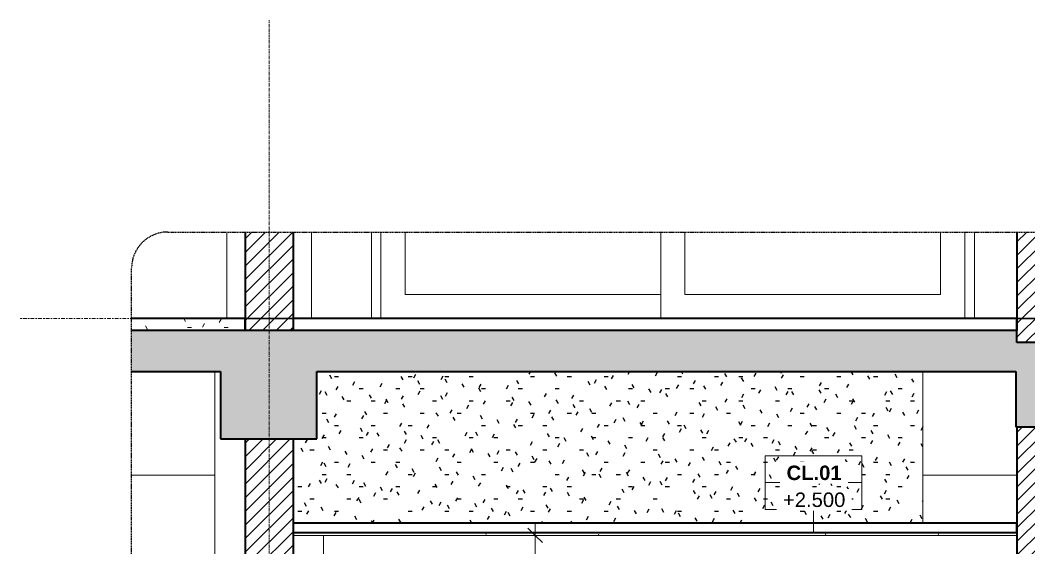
# Model space of a CAD drawing. Header units: millimetres. Extents: x 31444 to 224909, y 392 to 78637.
# Drawn here: x 85720 to 89902, y 4648 to 6838 of the extents above; entities that cross this region are included whole.
import ezdxf

# ---------------------------------------------------------------- set-up
doc = ezdxf.new("R2010")
doc.units = ezdxf.units.MM
for name, pattern in [('Centre', [31.75, 6.35, -4.7625, 15.875, -4.7625]), ('Grid Line', [22.225, 12.7, -3.175, 3.175, -3.175]), ('Hidden', [7.14375, 4.7625, -2.38125]), ('IMPORT-CENTER _2_', [40.64, 25.4, -5.08, 5.08, -5.08])]:
    doc.linetypes.add(name, pattern=pattern)
for name, color, linetype, lineweight in [('0-5', 130, 'Continuous', 5), ('A-ANNO-DIMS', 211, 'Continuous', 9), ('A-ANNO-DIMS-50', 211, 'Continuous', 9), ('A-CLNG', 13, 'Continuous', 18), ('A-CLNG-1', 250, 'Continuous', 35), ('A-CLNG-2', 7, 'Continuous', 18), ('A-CLNG-FNSH-1', 7, 'Continuous', 18), ('A-CLNG-IDEN', 151, 'Continuous', 9), ('A-CLNG-PATT-1', 7, 'Continuous', 18), ('A-CLNG-PATT-2', 71, 'Continuous', 25), ('A-DETL-GENF', 92, 'Continuous', 18), ('A-DETL-GENF-4', 9, 'Continuous', 18), ('A-DETL-GENF-5', 92, 'Hidden', 25), ('A-DETL-MEDM', 33, 'Continuous', 35), ('A-DOOR', 31, 'Continuous', 18), ('A-DOOR-FRAM-1', 31, 'Continuous', 18), ('A-DOOR-GLAZ-1', 31, 'Continuous', 18), ('A-FLOR-FNSH-1', 250, 'Continuous', 35), ('A-FLOR-LEVL-2', 51, 'Centre', 9), ('A-FLOR-PATT-3', 67, 'Continuous', 18), ('A-WALL', 113, 'Continuous', 18), ('A-WALL-2', 250, 'Continuous', 35), ('A-WALL-PATT-1', 9, 'Continuous', 18), ('A-WALL-PATT-2', 111, 'Continuous', 18), ('G-IMPT', 8, 'Continuous', 18), ('G-IMPT-5', 8, 'IMPORT-CENTER _2_', 18), ('M-EQPM', 50, 'Continuous', 18), ('M-EQPM-4', 50, 'Continuous', 25), ('S-BEAM-1', 7, 'Continuous', 18), ('S-COLS-9', 7, 'Continuous', 18), ('S-GRID-1', 1, 'Grid Line', 9)]:
    doc.layers.add(name, color=color, linetype=linetype, lineweight=lineweight)
doc.styles.add('Arial_2', font='arial.ttf', dxfattribs={"height": 60})
doc.styles.add('Arial_B_3', font='arialbd.ttf', dxfattribs={"height": 60})
doc.styles.add('UTM Avo', font='', dxfattribs={"width": 0.9, "height": 125})
doc.styles.get('UTM Avo').set_extended_font_data('UTM Avo')
doc.dimstyles.new('1_Dim_chi_tiet_2_5', dxfattribs={"dimscale": 304.8, "dimtxt": 124.912619, "dimasz": 0.19685, "dimexe": 0.164042, "dimexo": 0.0625, "dimgap": 0.016404, "dimtad": 1, "dimdec": 0, "dimrnd": 5, "dimzin": 0, "dimdsep": 46, "dimtxsty": 'UTM Avo', "dimblk1": 'OBLIQUE', "dimblk2": 'OBLIQUE', "dimsah": 1, "dimcen": 0.09, "dimdle": 0.164042, "dimazin": 0, "dimtfac": 1, "dimtdec": 4, "dimtix": 1, "dimtmove": 0, "dimatfit": 3, "dimfxl": 0.328084, "dimfxlon": 1, "dimtvp": 1, "dimtolj": 1, "dimtzin": 0, "dimarcsym": 2})
pattern_1 = [(45, (60606.818, 15875), (-28.28427, 28.28427), [])]
pattern_2 = [(0, (60606.82, 15875), (203.2, 50.8), [16.764, -135.636, 16.764, -135.636, -812.8]), (0, (60606.82, 15875), (203.2, 50.8), [-304.8, 16.764, -288.036, 16.764, -135.636, -355.6]), (0, (60606.82, 15875), (203.2, 50.8), [-762, 16.764, -84.836, 16.764, -237.236]), (120, (60683.02, 15900.4), (-145.5941, 150.57636), [16.764, -135.636, 16.764, -135.636, -812.8]), (120, (60683.02, 15900.4), (-145.5941, 150.57636), [-304.8, 16.764, -288.036, 16.764, -135.636, -355.6]), (120, (60683.02, 15900.4), (-145.5941, 150.57636), [-762, 16.764, -84.836, 16.764, -237.236]), (240, (60708.42, 16002), (-57.6059, -201.37636), [16.764, -135.636, 16.764, -135.636, -812.8]), (240, (60708.42, 16002), (-57.6059, -201.37636), [-304.8, 16.764, -288.036, 16.764, -135.636, -355.6]), (240, (60708.42, 16002), (-57.6059, -201.37636), [-762, 16.764, -84.836, 16.764, -237.236])]
pattern_3 = [(45, (85622.244, 15875), (-28.28427, 28.28427), [])]

# ---------------------------------------------------------------- blocks, each defined once
blk = doc.blocks.new('NCV_TKTC_KET CAU_rvt-5-TKCS_CĂN HỘ LOẠI 3 - MẶT CẮT 4')
at = {"layer": 'S-BEAM-1'}
for p, q in [((61511.9, 4950), (61166.4, 4950)), ((64836.9, 4950), (64446.9, 4950))]:
    blk.add_line(p, q, dxfattribs=at)
at = {"layer": 'S-COLS-9'}
for p, q in [((61561.9, 5600), (61561.9, 5958.8)), ((61911.9, 5600), (61911.9, 5958.8)), ((61511.9, 2200), (61511.9, 5380)), ((61961.9, 2200), (61961.9, 4700))]:
    blk.add_line(p, q, dxfattribs=at)
blk = doc.blocks.new('NCV_TKTC_TANG 2_rvt-4-TKCS_CĂN HỘ LOẠI 3 - MẶT CẮT 4')
at = {"layer": 'A-FLOR-PATT-3'}
h = blk.add_hatch(dxfattribs=at)
h.set_pattern_fill('FP_14', color=256, style=0, pattern_type=2)
h.set_pattern_definition(pattern_2)
h.paths.add_polyline_path([(61561.9, 5550), (61636.9, 5550), (61636.9, 5600), (61166.4, 5600), (61166.4, 5550), (61555.8, 5550)])
at = {"layer": 'A-WALL-PATT-1'}
h = blk.add_hatch(dxfattribs=at)
h.set_pattern_fill('FP_13', color=256, style=0, pattern_type=2)
h.set_pattern_definition(pattern_1)
h.paths.add_polyline_path([(64836.9, 5500), (64936.9, 5500), (64936.9, 5958.8), (64836.9, 5958.8), (64836.9, 5545)])
at = {"layer": 'A-FLOR-FNSH-1'}
for p, q in [((61636.9, 5600), (61166.4, 5600)), ((61636.9, 5550), (61636.9, 5600)), ((64836.9, 5600), (61836.9, 5600)), ((61836.9, 5600), (61836.9, 5550)), ((64836.9, 5550), (64836.9, 5600))]:
    blk.add_line(p, q, dxfattribs=at)
at = {"layer": 'A-WALL-2'}
blk.add_line((64836.9, 5958.8), (64836.9, 5550), dxfattribs=at)
blk = doc.blocks.new('CL_01-VÁCH DỰNG THẠCH CAO CĂN HỘ LOẠI 1-5A - CL_01-VÁCH DỰNG THẠCH CAO CĂN HỘ LOẠI 1A-5-814590-TKCS_CĂN HỘ LOẠI 3 - MẶT CẮT 4')
at = {"layer": 'A-CLNG-PATT-2'}
h = blk.add_hatch(dxfattribs=at)
h.set_pattern_fill('FP_14', color=256, style=0, pattern_type=2)
h.set_pattern_definition(pattern_2)
h.paths.add_polyline_path([(62172.8, 4750), (64446.9, 4750), (64446.9, 5380), (61934.4, 5380), (61934.4, 5100), (61836.9, 5100), (61836.9, 4750), (61961.9, 4750)])
at = {"layer": 'A-CLNG-2'}
blk.add_line((64446.9, 4750), (64446.9, 5380), dxfattribs=at)
blk = doc.blocks.new('NCV_TKTC_TANG 1_rvt-4-TKCS_CĂN HỘ LOẠI 3 - MẶT CẮT 4')
at = {"layer": 'A-CLNG-PATT-1'}
h = blk.add_hatch(dxfattribs=at)
h.set_pattern_fill('FP_17', color=256, style=0, pattern_type=2)
h.set_pattern_definition([(0, (60606.82, 15875), (406.4, 101.6), [16.764, -288.036, 16.764, -288.036, -1625.6]), (0, (60606.82, 15875), (406.4, 101.6), [-609.6, 16.764, -592.836, 16.764, -288.036, -711.2]), (0, (60606.82, 15875), (406.4, 101.6), [-1524, 16.764, -186.436, 16.764, -491.236]), (120, (60759.22, 15925.8), (-291.1882, 301.1527), [16.764, -288.036, 16.764, -288.036, -1625.6]), (120, (60759.22, 15925.8), (-291.1882, 301.1527), [-609.6, 16.764, -592.836, 16.764, -288.036, -711.2]), (120, (60759.22, 15925.8), (-291.1882, 301.1527), [-1524, 16.764, -186.436, 16.764, -491.236]), (240, (60810.02, 16129), (-115.2118, -402.7527), [16.764, -288.036, 16.764, -288.036, -1625.6]), (240, (60810.02, 16129), (-115.2118, -402.7527), [-609.6, 16.764, -592.836, 16.764, -288.036, -711.2]), (240, (60810.02, 16129), (-115.2118, -402.7527), [-1524, 16.764, -186.436, 16.764, -491.236])])
h.paths.add_polyline_path([(64682.4, 4700), (64836.9, 4700), (64836.9, 4710), (61836.9, 4710), (61836.9, 4700), (64660.3, 4700)])
at = {"layer": 'A-WALL-PATT-1'}
h = blk.add_hatch(dxfattribs=at)
h.set_pattern_fill('FP_13', color=256, style=0, pattern_type=2)
h.set_pattern_definition(pattern_1)
h.paths.add_polyline_path([(64836.9, 2100), (64936.9, 2100), (64936.9, 5150), (64836.9, 5150), (64836.9, 2145)])
at = {"layer": 'A-CLNG-1'}
for p, q in [((64836.9, 4750), (61836.9, 4750)), ((61836.9, 4750), (61836.9, 4710)), ((64836.9, 4710), (64836.9, 4750)), ((64836.9, 4710), (61836.9, 4710))]:
    blk.add_line(p, q, dxfattribs=at)
at = {"layer": 'A-CLNG-FNSH-1'}
for p, q in [((61836.9, 4710), (61836.9, 4700)), ((61836.9, 4700), (64836.9, 4700)), ((64836.9, 4700), (64836.9, 4710))]:
    blk.add_line(p, q, dxfattribs=at)
at = {"layer": 'A-WALL-2'}
blk.add_line((64836.9, 5150), (64836.9, 2150), dxfattribs=at)
at = {"layer": 'A-CLNG'}
blk.add_blockref('CL_01-VÁCH DỰNG THẠCH CAO CĂN HỘ LOẠI 1-5A - CL_01-VÁCH DỰNG THẠCH CAO CĂN HỘ LOẠI 1A-5-814590-TKCS_CĂN HỘ LOẠI 3 - MẶT CẮT 4', (0, 0), dxfattribs=at)
blk = doc.blocks.new('TKTC_XREF_251221_MB TANG 2-7 - TKTC_XREF_260130_MB TANG 2-5_dwg_$cc-V74-TKCS_CĂN HỘ LOẠI 3 - MẶT CẮT 4')
at = {"layer": 'G-IMPT-5'}
for p, q in [((64679.5, 5600), (64832.5, 5600)), ((64756, 5600), (64756, 5600))]:
    blk.add_line(p, q, dxfattribs=at)
at = {"layer": 'M-EQPM'}
for p, q in [((64756, 5600), (64699.1, 5600)), ((64699.1, 5600), (64812.8, 5600)), ((64810.1, 5600), (64701.9, 5600)), ((64701.9, 5600), (64756, 5600)), ((64756, 5600), (64810.1, 5600)), ((64812.8, 5600), (64756, 5600))]:
    blk.add_line(p, q, dxfattribs=at)
blk = doc.blocks.new('TKTC_XREF_251221_MB TANG 2-7 - TKTC_XREF_260130_MB TANG 2-5_dwg_CUM U_DN100-V75-TKCS_CĂN HỘ LOẠI 3 - MẶT CẮT 4')
at = {"layer": 'G-IMPT'}
for p, q in [((64686.3, 5600), (64684.4, 5600)), ((64684.4, 5600), (64699.7, 5600)), ((64686.3, 5600), (64689.2, 5600)), ((64697.8, 5600), (64686.3, 5600)), ((64687.7, 5600), (64696.4, 5600)), ((64825.7, 5600), (64688.1, 5600)), ((64689.2, 5600), (64694.9, 5600)), ((64689.5, 5600), (64690.4, 5600)), ((64689.5, 5600), (64694.6, 5600)), ((64690.4, 5600), (64693.6, 5600)), ((64690.4, 5600), (64693.6, 5600)), ((64690.4, 5600), (64693.6, 5600)), ((64693.6, 5600), (64694.6, 5600)), ((64694.9, 5600), (64697.8, 5600)), ((64817.7, 5600), (64696, 5600)), ((64696, 5600), (64700, 5600)), ((64699.7, 5600), (64697.8, 5600)), ((64813.7, 5600), (64700, 5600)), ((64817.7, 5600), (64813.7, 5600)), ((64816, 5600), (64814.1, 5600)), ((64814.1, 5600), (64829.4, 5600)), ((64816, 5600), (64818.8, 5600)), ((64827.5, 5600), (64816, 5600)), ((64817.4, 5600), (64826, 5600)), ((64818.8, 5600), (64824.6, 5600)), ((64819.2, 5600), (64820.1, 5600)), ((64819.2, 5600), (64824.3, 5600)), ((64820.1, 5600), (64823.3, 5600)), ((64820.1, 5600), (64823.3, 5600)), ((64820.1, 5600), (64823.3, 5600)), ((64823.3, 5600), (64824.3, 5600)), ((64824.6, 5600), (64827.5, 5600)), ((64829.4, 5600), (64827.5, 5600))]:
    blk.add_line(p, q, dxfattribs=at)
blk = doc.blocks.new('TKTC_XREF_251221_MB TANG 2-7 - TKTC_XREF_260130_MB TANG 2-5_dwg_THU NUOC - THU NUOC-444531-TKCS_MB TẦNG 1-4746810-TKCS_CĂN HỘ LOẠI 3 - MẶT CẮT 4')
at = {"layer": 'G-IMPT'}
for p, q in [((68736.8, 5600), (68886.8, 5600)), ((68886.8, 5600), (68736.8, 5600)), ((68761.8, 5600), (68861.8, 5600)), ((68861.8, 5600), (68761.8, 5600)), ((68777.7, 5600), (68771.7, 5600)), ((68771.7, 5600), (68777.7, 5600)), ((68784.1, 5600), (68790.1, 5600)), ((68790.1, 5600), (68784.1, 5600)), ((68796.5, 5600), (68802.5, 5600)), ((68802.5, 5600), (68796.5, 5600)), ((68815, 5600), (68809, 5600)), ((68809, 5600), (68815, 5600)), ((68815, 5600), (68809, 5600)), ((68809, 5600), (68815, 5600)), ((68811.8, 5600), (68811.8, 5600)), ((68811.8, 5600), (68811.8, 5600)), ((68811.8, 5600), (68811.8, 5600)), ((68811.8, 5600), (68811.8, 5600)), ((68827, 5600), (68821, 5600)), ((68821, 5600), (68827, 5600)), ((68839.4, 5600), (68833.4, 5600)), ((68833.4, 5600), (68839.4, 5600)), ((68845.8, 5600), (68851.8, 5600)), ((68851.8, 5600), (68845.8, 5600))]:
    blk.add_line(p, q, dxfattribs=at)
blk = doc.blocks.new('TKTC_XREF_251221_MB TANG 2-7 - TKTC_XREF_260130_MB TANG 2-5_dwg_$cc-V80-TKCS_CĂN HỘ LOẠI 3 - MẶT CẮT 4')
at = {"layer": 'G-IMPT-5'}
for p, q in [((61483.5, 5600), (61604.6, 5600)), ((61544.5, 5600), (61543.7, 5600))]:
    blk.add_line(p, q, dxfattribs=at)
at = {"layer": 'M-EQPM'}
for p, q in [((61544.4, 5600), (61543.8, 5600)), ((61543.8, 5600), (61544.1, 5600)), ((61544.1, 5600), (61544.4, 5600)), ((61589.1, 5600), (61589.1, 5600))]:
    blk.add_line(p, q, dxfattribs=at)
blk = doc.blocks.new('TKTC_XREF_251221_MB TANG 2-7 - TKTC_XREF_260130_MB TANG 2-5_dwg_CUM U_DN100-V81-TKCS_CĂN HỘ LOẠI 3 - MẶT CẮT 4')
at = {"layer": 'G-IMPT'}
for p, q in [((61545.6, 5600), (61492.5, 5600)), ((61492.5, 5600), (61545.6, 5600)), ((61545.6, 5600), (61498.7, 5600)), ((61498.7, 5600), (61545.6, 5600)), ((61545.6, 5600), (61545.6, 5600)), ((61596.9, 5600), (61545.6, 5600)), ((61596.9, 5600), (61545.6, 5600)), ((61596.9, 5600), (61545.6, 5600)), ((61596.9, 5600), (61545.6, 5600)), ((61598.5, 5600), (61596.9, 5600)), ((61596.9, 5600), (61598.5, 5600)), ((61598.5, 5600), (61596.9, 5600)), ((61596.9, 5600), (61598.5, 5600)), ((61602.2, 5600), (61598.5, 5600)), ((61598.5, 5600), (61602.2, 5600)), ((61598.5, 5600), (61602.2, 5600)), ((61598.5, 5600), (61602.2, 5600)), ((61602.2, 5600), (61598.5, 5600)), ((61598.5, 5600), (61602.2, 5600)), ((61598.5, 5600), (61602.2, 5600)), ((61598.5, 5600), (61602.2, 5600)), ((61602.2, 5600), (61602.2, 5600)), ((61602.2, 5600), (61602.2, 5600)), ((61603, 5600), (61607.3, 5600)), ((61607.3, 5600), (61603, 5600)), ((61603, 5600), (61607.3, 5600)), ((61607.3, 5600), (61603, 5600)), ((61608.1, 5600), (61607.3, 5600)), ((61607.3, 5600), (61608.1, 5600)), ((61608.1, 5600), (61607.3, 5600)), ((61607.3, 5600), (61608.1, 5600))]:
    blk.add_line(p, q, dxfattribs=at)
blk = doc.blocks.new('TKTC_XREF_251221_MB TANG 2-7 - TKTC_XREF_260130_MB TANG 2-5_dwg_$cc-4746805-TKCS_CĂN HỘ LOẠI 3 - MẶT CẮT 4')
at = {"layer": 'G-IMPT-5'}
for p, q in [((62026.8, 5600), (61873.8, 5600)), ((61950.3, 5600), (61950.3, 5600))]:
    blk.add_line(p, q, dxfattribs=at)
at = {"layer": 'M-EQPM'}
for p, q in [((61893.5, 5600), (61893.5, 5600)), ((61950.3, 5600), (61937.8, 5600)), ((61937.8, 5600), (61950.3, 5600)), ((61950.3, 5600), (62004.4, 5600)), ((62004.4, 5600), (61950.3, 5600)), ((61950.3, 5600), (61962.9, 5600)), ((61962.9, 5600), (61950.3, 5600))]:
    blk.add_line(p, q, dxfattribs=at)
blk = doc.blocks.new('TKTC_XREF_251221_MB TANG 2-7 - TKTC_XREF_260130_MB TANG 2-5_dwg_CUM U_DN100-V82-TKCS_CĂN HỘ LOẠI 3 - MẶT CẮT 4')
at = {"layer": 'G-IMPT'}
for p, q in [((61871.5, 5600), (61872.4, 5600)), ((61872.4, 5600), (61871.5, 5600)), ((61871.5, 5600), (61872.4, 5600)), ((61872.4, 5600), (61871.5, 5600)), ((61877.8, 5600), (61872.4, 5600)), ((61872.4, 5600), (61877.8, 5600)), ((61877.8, 5600), (61872.4, 5600)), ((61872.4, 5600), (61877.8, 5600)), ((61878.8, 5600), (61878.8, 5600)), ((61878.8, 5600), (61878.8, 5600)), ((61878.8, 5600), (61883.6, 5600)), ((61883.6, 5600), (61878.8, 5600)), ((61883.6, 5600), (61878.8, 5600)), ((61883.6, 5600), (61878.8, 5600)), ((61878.8, 5600), (61883.6, 5600)), ((61883.6, 5600), (61878.8, 5600)), ((61883.6, 5600), (61878.8, 5600)), ((61883.6, 5600), (61878.8, 5600)), ((61883.6, 5600), (61885.5, 5600)), ((61885.5, 5600), (61883.6, 5600)), ((61883.6, 5600), (61885.5, 5600)), ((61885.5, 5600), (61883.6, 5600)), ((61885.5, 5600), (61950.3, 5600)), ((61885.5, 5600), (61950.3, 5600)), ((61885.5, 5600), (61950.3, 5600)), ((61885.5, 5600), (61950.3, 5600)), ((61950.3, 5600), (62009.7, 5600)), ((62009.7, 5600), (61950.3, 5600)), ((61950.3, 5600), (61950.3, 5600)), ((61950.3, 5600), (62017.4, 5600)), ((62017.4, 5600), (61950.3, 5600))]:
    blk.add_line(p, q, dxfattribs=at)
blk = doc.blocks.new('TKTC_XREF_251221_MB TANG 2-7 - TKTC_XREF_260130_MB TANG 2-5_dwg_THU NUOC - THU NUOC-444531-TKCS_MB TẦNG 1-4746804-TKCS_CĂN HỘ LOẠI 3 - MẶT CẮT 4')
at = {"layer": 'G-IMPT'}
for p, q in [((64506.9, 5600), (64656.9, 5600)), ((64656.9, 5600), (64506.9, 5600)), ((64531.9, 5600), (64631.9, 5600)), ((64631.9, 5600), (64531.9, 5600)), ((64547.8, 5600), (64541.8, 5600)), ((64541.8, 5600), (64547.8, 5600)), ((64554.2, 5600), (64560.2, 5600)), ((64560.2, 5600), (64554.2, 5600)), ((64566.7, 5600), (64572.7, 5600)), ((64572.7, 5600), (64566.7, 5600)), ((64585.1, 5600), (64579.1, 5600)), ((64579.1, 5600), (64585.1, 5600)), ((64585.1, 5600), (64579.1, 5600)), ((64579.1, 5600), (64585.1, 5600)), ((64581.9, 5600), (64581.9, 5600)), ((64581.9, 5600), (64581.9, 5600)), ((64581.9, 5600), (64581.9, 5600)), ((64581.9, 5600), (64581.9, 5600)), ((64597.1, 5600), (64591.1, 5600)), ((64591.1, 5600), (64597.1, 5600)), ((64609.6, 5600), (64603.6, 5600)), ((64603.6, 5600), (64609.6, 5600)), ((64615.9, 5600), (64621.9, 5600)), ((64621.9, 5600), (64615.9, 5600))]:
    blk.add_line(p, q, dxfattribs=at)
blk = doc.blocks.new('TKTC_XREF_251221_MB TANG 2-7 - TKTC_XREF_260130_MB TANG 2-5_dwg_$cc-V83-TKCS_CĂN HỘ LOẠI 3 - MẶT CẮT 4')
at = {"layer": 'G-IMPT-5'}
for p, q in [((64679.9, 5600), (64832.9, 5600)), ((64756.4, 5600), (64756.4, 5600))]:
    blk.add_line(p, q, dxfattribs=at)
at = {"layer": 'M-EQPM'}
for p, q in [((64756.4, 5600), (64699.5, 5600)), ((64699.5, 5600), (64813.2, 5600)), ((64810.4, 5600), (64702.3, 5600)), ((64702.3, 5600), (64756.4, 5600)), ((64756.4, 5600), (64810.4, 5600)), ((64813.2, 5600), (64756.4, 5600))]:
    blk.add_line(p, q, dxfattribs=at)
blk = doc.blocks.new('TKTC_XREF_251221_MB TANG 2-7 - TKTC_XREF_260130_MB TANG 2-5_dwg_CUM U_DN100-V84-TKCS_CĂN HỘ LOẠI 3 - MẶT CẮT 4')
at = {"layer": 'G-IMPT'}
for p, q in [((64686.7, 5600), (64684.8, 5600)), ((64684.8, 5600), (64700.1, 5600)), ((64686.7, 5600), (64689.5, 5600)), ((64698.2, 5600), (64686.7, 5600)), ((64688.1, 5600), (64696.7, 5600)), ((64826.1, 5600), (64688.4, 5600)), ((64689.5, 5600), (64695.3, 5600)), ((64689.9, 5600), (64690.8, 5600)), ((64689.9, 5600), (64695, 5600)), ((64690.8, 5600), (64694, 5600)), ((64690.8, 5600), (64694, 5600)), ((64690.8, 5600), (64694, 5600)), ((64694, 5600), (64695, 5600)), ((64695.3, 5600), (64698.2, 5600)), ((64818.1, 5600), (64696.4, 5600)), ((64696.4, 5600), (64700.4, 5600)), ((64700.1, 5600), (64698.2, 5600)), ((64814.1, 5600), (64700.4, 5600)), ((64818.1, 5600), (64814.1, 5600)), ((64816.3, 5600), (64814.4, 5600)), ((64814.4, 5600), (64829.8, 5600)), ((64816.3, 5600), (64819.2, 5600)), ((64827.8, 5600), (64816.3, 5600)), ((64817.8, 5600), (64826.4, 5600)), ((64819.2, 5600), (64825, 5600)), ((64819.5, 5600), (64820.5, 5600)), ((64819.5, 5600), (64824.6, 5600)), ((64820.5, 5600), (64823.7, 5600)), ((64820.5, 5600), (64823.7, 5600)), ((64820.5, 5600), (64823.7, 5600)), ((64823.7, 5600), (64824.6, 5600)), ((64825, 5600), (64827.8, 5600)), ((64829.8, 5600), (64827.8, 5600))]:
    blk.add_line(p, q, dxfattribs=at)
blk = doc.blocks.new('TKTC_XREF_251221_MB TANG 2-7 - TKTC_XREF_251221_MB TANG 2-7-2039446-TKCS_CĂN HỘ LOẠI 3 - MẶT CẮT 4')
at = {"layer": 'M-EQPM'}
for p, q in [((61595.3, 5600), (61475.3, 5600)), ((61475.3, 5600), (61595.3, 5600)), ((61595.3, 5600), (61475.3, 5600)), ((61475.3, 5600), (61595.3, 5600)), ((61596.9, 5600), (61487, 5600)), ((61487, 5600), (61596.9, 5600)), ((61635.3, 5600), (61595.3, 5600)), ((61595.3, 5600), (61635.3, 5600)), ((61635.3, 5600), (61595.3, 5600)), ((61595.3, 5600), (61635.3, 5600)), ((61636.9, 5600), (61596.9, 5600)), ((61596.9, 5600), (61636.9, 5600)), ((61885.3, 5600), (61835.5, 5600)), ((61835.5, 5600), (61885.3, 5600)), ((62035.1, 5600), (61885.4, 5600)), ((61885.4, 5600), (62035.1, 5600)), ((64684.2, 5600), (64684.5, 5600)), ((64834.7, 5600), (64684.2, 5600)), ((64684.5, 5600), (64835, 5600)), ((64834.8, 5600), (64684.5, 5600)), ((64684.5, 5600), (64834.8, 5600)), ((64684.6, 5600), (64684.9, 5600)), ((64835, 5600), (64684.6, 5600)), ((64835.2, 5600), (64684.8, 5600)), ((64684.8, 5600), (64835.2, 5600)), ((64684.9, 5600), (64835.4, 5600)), ((64835, 5600), (64834.7, 5600)), ((64835.4, 5600), (64835, 5600))]:
    blk.add_line(p, q, dxfattribs=at)
at = {"layer": 'M-EQPM-4'}
for p, q in [((61166.4, 5600), (70715.3, 5600)), ((61166.4, 5600), (61513.6, 5600)), ((61513.6, 5600), (61166.4, 5600)), ((65036.9, 5600), (61513.6, 5600)), ((61513.6, 5600), (65036.9, 5600))]:
    blk.add_line(p, q, dxfattribs=at)
for name, p in [('TKTC_XREF_251221_MB TANG 2-7 - TKTC_XREF_260130_MB TANG 2-5_dwg_THU NUOC - THU NUOC-444531-TKCS_MB TẦNG 1-4746810-TKCS_CĂN HỘ LOẠI 3 - MẶT CẮT 4', (-7478.1, 0)), ('TKTC_XREF_251221_MB TANG 2-7 - TKTC_XREF_260130_MB TANG 2-5_dwg_$cc-V80-TKCS_CĂN HỘ LOẠI 3 - MẶT CẮT 4', (-1.6, 0)), ('TKTC_XREF_251221_MB TANG 2-7 - TKTC_XREF_260130_MB TANG 2-5_dwg_$cc-V80-TKCS_CĂN HỘ LOẠI 3 - MẶT CẮT 4', (-1.6, 0)), ('TKTC_XREF_251221_MB TANG 2-7 - TKTC_XREF_260130_MB TANG 2-5_dwg_$cc-V80-TKCS_CĂN HỘ LOẠI 3 - MẶT CẮT 4', (0, 0)), ('TKTC_XREF_251221_MB TANG 2-7 - TKTC_XREF_260130_MB TANG 2-5_dwg_CUM U_DN100-V81-TKCS_CĂN HỘ LOẠI 3 - MẶT CẮT 4', (-1.6, 0)), ('TKTC_XREF_251221_MB TANG 2-7 - TKTC_XREF_260130_MB TANG 2-5_dwg_CUM U_DN100-V81-TKCS_CĂN HỘ LOẠI 3 - MẶT CẮT 4', (-1.6, 0)), ('TKTC_XREF_251221_MB TANG 2-7 - TKTC_XREF_260130_MB TANG 2-5_dwg_CUM U_DN100-V81-TKCS_CĂN HỘ LOẠI 3 - MẶT CẮT 4', (0, 0)), ('TKTC_XREF_251221_MB TANG 2-7 - TKTC_XREF_260130_MB TANG 2-5_dwg_CUM U_DN100-V82-TKCS_CĂN HỘ LOẠI 3 - MẶT CẮT 4', (0, 0)), ('TKTC_XREF_251221_MB TANG 2-7 - TKTC_XREF_260130_MB TANG 2-5_dwg_$cc-4746805-TKCS_CĂN HỘ LOẠI 3 - MẶT CẮT 4', (0, 0)), ('TKTC_XREF_251221_MB TANG 2-7 - TKTC_XREF_260130_MB TANG 2-5_dwg_THU NUOC - THU NUOC-444531-TKCS_MB TẦNG 1-4746810-TKCS_CĂN HỘ LOẠI 3 - MẶT CẮT 4', (-6628.1, 0)), ('TKTC_XREF_251221_MB TANG 2-7 - TKTC_XREF_260130_MB TANG 2-5_dwg_THU NUOC - THU NUOC-444531-TKCS_MB TẦNG 1-4746804-TKCS_CĂN HỘ LOẠI 3 - MẶT CẮT 4', (0, 0)), ('TKTC_XREF_251221_MB TANG 2-7 - TKTC_XREF_260130_MB TANG 2-5_dwg_THU NUOC - THU NUOC-444531-TKCS_MB TẦNG 1-4746810-TKCS_CĂN HỘ LOẠI 3 - MẶT CẮT 4', (-4161.5, 0)), ('TKTC_XREF_251221_MB TANG 2-7 - TKTC_XREF_260130_MB TANG 2-5_dwg_$cc-V74-TKCS_CĂN HỘ LOẠI 3 - MẶT CẮT 4', (0, 0)), ('TKTC_XREF_251221_MB TANG 2-7 - TKTC_XREF_260130_MB TANG 2-5_dwg_$cc-V83-TKCS_CĂN HỘ LOẠI 3 - MẶT CẮT 4', (0, 0)), ('TKTC_XREF_251221_MB TANG 2-7 - TKTC_XREF_260130_MB TANG 2-5_dwg_CUM U_DN100-V75-TKCS_CĂN HỘ LOẠI 3 - MẶT CẮT 4', (0, 0)), ('TKTC_XREF_251221_MB TANG 2-7 - TKTC_XREF_260130_MB TANG 2-5_dwg_CUM U_DN100-V84-TKCS_CĂN HỘ LOẠI 3 - MẶT CẮT 4', (0, 0))]:
    blk.add_blockref(name, p)
blk = doc.blocks.new('DEG_02-DEG_03 - DEG_02-2500x2400mm-CỬA ĐI 02 CÁNH TRƯỢT-V87-TKCS_CĂN HỘ LOẠI 3 - MẶT CẮT 4')
at = {"layer": 'A-DOOR'}
for p, q in [((63360.3, 5958.8), (63360.3, 5600)), ((63460.3, 5700), (63460.3, 5958.8)), ((64520.3, 5958.8), (64520.3, 5700)), ((64520.3, 5700), (63460.3, 5700))]:
    blk.add_line(p, q, dxfattribs=at)
at = {"layer": 'A-DOOR-FRAM-1'}
for p, q in [((62200.3, 5958.8), (62200.3, 5600)), ((64620.3, 5958.8), (64620.3, 5600))]:
    blk.add_line(p, q, dxfattribs=at)
at = {"layer": 'A-DOOR-GLAZ-1'}
for p, q in [((62300.3, 5958.8), (62300.3, 5700)), ((62300.3, 5700), (63360.3, 5700))]:
    blk.add_line(p, q, dxfattribs=at)
blk = doc.blocks.new('BORDER VIEW - BORDER VIEW-3699861-TKCS_CĂN HỘ LOẠI 3 - MẶT CẮT 4')
at = {"layer": 'A-DETL-GENF-5'}
for p, q in [((61316.4, 5958.8), (70565.3, 5958.8)), ((61166.4, 1700), (61166.4, 5808.8))]:
    blk.add_line(p, q, dxfattribs=at)
blk.add_arc((61316.4, 5808.8), 150, 90, 180, dxfattribs=at)
blk = doc.blocks.new('DIMBLOCK103-TKCS_CĂN HỘ LOẠI 3 - MẶT CẮT 4')
at = {"layer": 'A-ANNO-DIMS-50', "lineweight": 25}
for p, q in [((87854.7, 4700), (87824.7, 4730)), ((87854.7, 4700), (87884.7, 4670)), ((87854.7, 2200), (87824.7, 2230)), ((87854.7, 2200), (87884.7, 2170))]:
    blk.add_line(p, q, dxfattribs=at)
at = {"layer": 'A-ANNO-DIMS-50'}
for p, q in [((87854.7, 2150), (87854.7, 4750)), ((87754.7, 4700), (87904.7, 4700)), ((87854.7, 4700), (87754.7, 4700)), ((87754.7, 2200), (87904.7, 2200)), ((87854.7, 2200), (87754.7, 2200))]:
    blk.add_line(p, q, dxfattribs=at)
at = {"layer": 'A-ANNO-DIMS-50', "color": 0, "insert": (87692.3, 3278.8), "char_height": 125, "width": 410.824, "attachment_point": 1, "rotation": 90, "line_spacing_factor": 1.110334, "style": 'UTM Avo'}
blk.add_mtext('2500', dxfattribs=at)
blk = doc.blocks.new('_Oblique')
at = {"color": 0, "linetype": 'ByBlock', "lineweight": -2}
blk.add_line((-0.5, -0.5), (0.5, 0.5), dxfattribs=at)
blk = doc.blocks.new('M_Ceiling Tag w Height - M_Ceiling Tag w Height-4076435-TKCS_CĂN HỘ LOẠI 3 - MẶT CẮT 4')
at = {"layer": 'A-CLNG-IDEN'}
for p, q in [((65522.9, 4542.8), (65522.9, 4431.6)), ((65522.9, 4542.8), (65924.1, 4542.8)), ((65924.1, 4542.8), (65924.1, 4431.6)), ((65522.9, 4320.3), (65522.9, 4431.6)), ((65924.1, 4431.6), (65522.9, 4431.6)), ((65924.1, 4320.3), (65924.1, 4431.6)), ((65522.9, 4320.3), (65924.1, 4320.3))]:
    blk.add_line(p, q, dxfattribs=at)

msp = doc.modelspace()

# ---------------------------------------------------------------- hatches: boundary and pattern name
at = {"layer": 'A-DETL-GENF-4'}
h = msp.add_hatch(dxfattribs=at)
h.set_pattern_fill('FP_18', color=256, style=0, pattern_type=2)
h.set_pattern_definition([(50, (85622.24, 15875), (364.368, -31.8783), [38.1, -419.1]), (355, (85622.24, 15875), (-70.486, 382.113), [30.48, -335.28]), (100.451, (85652.6, 15872.34), (293.885, 350.2334), [32.38, -356.18]), (46.184, (85622.24, 15976.6), (542.158, -84.086), [57.15, -628.65]), (96.636, (85667.4, 15969.6), (474.805, 494.855), [48.57, -534.27]), (351.184, (85622.24, 15976.6), (474.81, 494.85), [45.72, -502.92]), (21, (85673.04, 15951.2), (303.2285, -204.5305), [38.1, -419.1]), (326, (85673.04, 15951.2), (123.604, 368.376), [30.48, -335.28]), (71.451, (85698.3, 15934.16), (426.834, 163.843), [32.38, -356.18]), (37.5, (85622.24, 15875), (6.1766, 169.1102), [3.353, -327.863, 3.353, -337.007, -336.55]), (37.5, (85622.24, 15875), (6.1766, 169.1102), [-671.576, 3.353, -333.197]), (7.5, (85622.24, 15875), (133.6389, 200.3615), [3.353, -190.703, 3.353, -320.243, -128.27]), (7.5, (85622.24, 15875), (133.6389, 200.3615), [-517.652, 3.353, -124.917]), (327.5, (85508.96, 15875), (271.1818, -11.4584), [3.353, -123.647, 3.353, -392.887, -525.78]), (327.5, (85508.96, 15875), (271.1818, -11.4584), [-523.24, 3.353, -522.427]), (317.5, (85458.16, 15875), (296.2585, 50.853), [3.353, -161.747, 3.353, -259.791, -373.38]), (317.5, (85458.16, 15875), (296.2585, 50.853), [-428.244, 3.353, -370.027]), (45, (85622.24, 15875), (-125.7236, 125.7236), []), (45, (85622.24, 16065.5), (-125.7236, 125.7236), [])])
h.paths.add_polyline_path([(95152.4, 1700), (95152.4, 1980), (95730.7, 1980), (95730.7, 2150), (91852.4, 2150), (91852.4, 2100), (89852.4, 2100), (89852.4, 2150), (86181.8, 2150), (86181.8, 1980), (86549.8, 1980), (86549.8, 1700), (86949.8, 1700), (86949.8, 1980), (89847.7, 1980), (89847.7, 1750), (90047.7, 1750.5), (90047.7, 1930), (91952.4, 1930), (91952.4, 1980), (94752.4, 1980), (94752.4, 1700), (95127.4, 1700)])
h.paths.add_polyline_path([(91862.4, 4410), (91942.4, 4410), (91942.4, 4520), (91862.4, 4520), (91862.4, 4448.3)])
h.paths.add_polyline_path([(94777.4, 5100), (95152.4, 5100), (95152.4, 5380), (95730.7, 5380), (95730.7, 5550), (91852.4, 5550), (91852.4, 5500), (89852.4, 5500), (89852.4, 5550), (86181.8, 5550), (86181.8, 5380), (86549.8, 5380), (86549.8, 5100), (86949.8, 5100), (86949.8, 5380), (89847.7, 5380), (89847.7, 5150), (90047.7, 5150), (90047.7, 5330), (91952.4, 5330), (91952.4, 5380), (94752.4, 5380), (94752.4, 5100), (94767.4, 5100)])
at = {"layer": 'A-WALL-PATT-2'}
h = msp.add_hatch(dxfattribs=at)
h.set_pattern_fill('FP_13', color=256, style=0, pattern_type=2)
h.set_pattern_definition(pattern_3)
h.paths.add_polyline_path([(86852.4, 5550), (86852.4, 5958.8), (86652.4, 5958.8), (86652.4, 5550)])
h = msp.add_hatch(dxfattribs=at)
h.set_pattern_fill('FP_13', color=256, style=0, pattern_type=2)
h.set_pattern_definition(pattern_3)
h.paths.add_polyline_path([(86852.4, 2150), (86852.4, 5100), (86652.4, 5100), (86652.4, 2150)])

# ---------------------------------------------------------------- linework, layer by layer
at = {"layer": 'A-CLNG-IDEN'}
msp.add_line((89008.6, 4707.5), (89008.6, 4807.7), dxfattribs=at)
at = {"layer": 'A-DETL-MEDM'}
for p, q in [((89852.4, 5550), (86181.8, 5550)), ((89852.4, 5500), (89852.4, 5550)), ((91852.4, 5500), (89852.4, 5500)), ((86181.8, 5380), (86549.8, 5380)), ((86549.8, 5380), (86549.8, 5100)), ((86949.8, 5100), (86949.8, 5380)), ((86949.8, 5380), (89847.7, 5380)), ((89847.7, 5380), (89847.7, 5150)), ((89847.7, 5150), (90047.7, 5150)), ((86549.8, 5100), (86949.8, 5100))]:
    msp.add_line(p, q, dxfattribs=at)
at = {"layer": 'A-FLOR-LEVL-2'}
msp.add_line((85719.8, 5600), (96589, 5600), dxfattribs=at)
at = {"layer": 'A-WALL'}
for p, q in [((87175.7, 5600), (87175.7, 5958.8)), ((89675.7, 5958.8), (89675.7, 5600))]:
    msp.add_line(p, q, dxfattribs=at)
at = {"layer": 'A-WALL-2'}
for p, q in [((86652.4, 5958.8), (86652.4, 5550)), ((86852.4, 5550), (86852.4, 5958.8)), ((86652.4, 5100), (86652.4, 2150)), ((86852.4, 2150), (86852.4, 5100))]:
    msp.add_line(p, q, dxfattribs=at)
at = {"layer": 'S-GRID-1'}
for p, q in [((86752.4, 5587.9), (86752.4, 6837.9)), ((86752.4, 2113.1), (86752.4, 5587.9))]:
    msp.add_line(p, q, dxfattribs=at)

# ---------------------------------------------------------------- block references
at = {"layer": '0-5'}
for name in ['NCV_TKTC_KET CAU_rvt-5-TKCS_CĂN HỘ LOẠI 3 - MẶT CẮT 4', 'NCV_TKTC_TANG 2_rvt-4-TKCS_CĂN HỘ LOẠI 3 - MẶT CẮT 4', 'NCV_TKTC_TANG 1_rvt-4-TKCS_CĂN HỘ LOẠI 3 - MẶT CẮT 4']:
    msp.add_blockref(name, (25015.4, 0), dxfattribs=at)
at = {"layer": 'A-CLNG-IDEN'}
msp.add_blockref('M_Ceiling Tag w Height - M_Ceiling Tag w Height-4076435-TKCS_CĂN HỘ LOẠI 3 - MẶT CẮT 4', (23285.1, 487.4), dxfattribs=at)
at = {"layer": 'A-DETL-GENF'}
msp.add_blockref('BORDER VIEW - BORDER VIEW-3699861-TKCS_CĂN HỘ LOẠI 3 - MẶT CẮT 4', (25015.4, 0), dxfattribs=at)
at = {"layer": 'A-DOOR'}
msp.add_blockref('DEG_02-DEG_03 - DEG_02-2500x2400mm-CỬA ĐI 02 CÁNH TRƯỢT-V87-TKCS_CĂN HỘ LOẠI 3 - MẶT CẮT 4', (25015.4, 0), dxfattribs=at)
at = {"layer": 'M-EQPM'}
msp.add_blockref('TKTC_XREF_251221_MB TANG 2-7 - TKTC_XREF_251221_MB TANG 2-7-2039446-TKCS_CĂN HỘ LOẠI 3 - MẶT CẮT 4', (25015.4, 0), dxfattribs=at)

# ---------------------------------------------------------------- dimensions: what is measured, and where the dimension line sits
at = {"layer": 'A-ANNO-DIMS'}
dim = msp.add_linear_dim(base=(87854.7, 4700), p1=(87754.7, 2200), p2=(87754.7, 4700), angle=90, dimstyle='1_Dim_chi_tiet_2_5', override={"dimpost": '<>', "dimfxl": 2500}, dxfattribs=at)
dim.commit()
dim.dimension.update_dxf_attribs({"geometry": 'DIMBLOCK103-TKCS_CĂN HỘ LOẠI 3 - MẶT CẮT 4', "text_midpoint": (87785, 3450)})

# ---------------------------------------------------------------- next in the draw order: texts
at = {"layer": 'A-CLNG-IDEN', "char_height": 60, "attachment_point": 5, "line_spacing_factor": 0.936439, "bg_fill": 3, "box_fill_scale": 1.25, "bg_fill_color": 256, "bg_fill_true_color": 13158600, "bg_fill_transparency": 0}
for s, insert, width, style in [('\\pt634.9998,1270.0002,1905,2539.9998,3175.0002,3810,4444.9998,5080.0002,5715,6349.9998,6985.0002,7620,8254.9998,8890.0002,9525,10159.9998,10795.0002,11430,12064.9998,12700.0002,13335,13969.9998,14605.0002,15240,15874.9998,16510.0002,17145,17779.9998,18415.0002,19050,19684.9998,20320.0002;CL.01', (89011.3, 4959), 251.5, 'Arial_B_3'), ('\\pt634.9998,1270.0002,1905,2539.9998,3175.0002,3810,4444.9998,5080.0002,5715,6349.9998,6985.0002,7620,8254.9998,8890.0002,9525,10159.9998,10795.0002,11430,12064.9998,12700.0002,13335,13969.9998,14605.0002,15240,15874.9998,16510.0002,17145,17779.9998,18415.0002,19050,19684.9998,20320.0002;+2.500', (89011.6, 4847.3), 281, 'Arial_2')]:
    msp.add_mtext(s, dxfattribs=dict(at, insert=insert, width=width, style=style))

doc.saveas('drawing.dxf')
